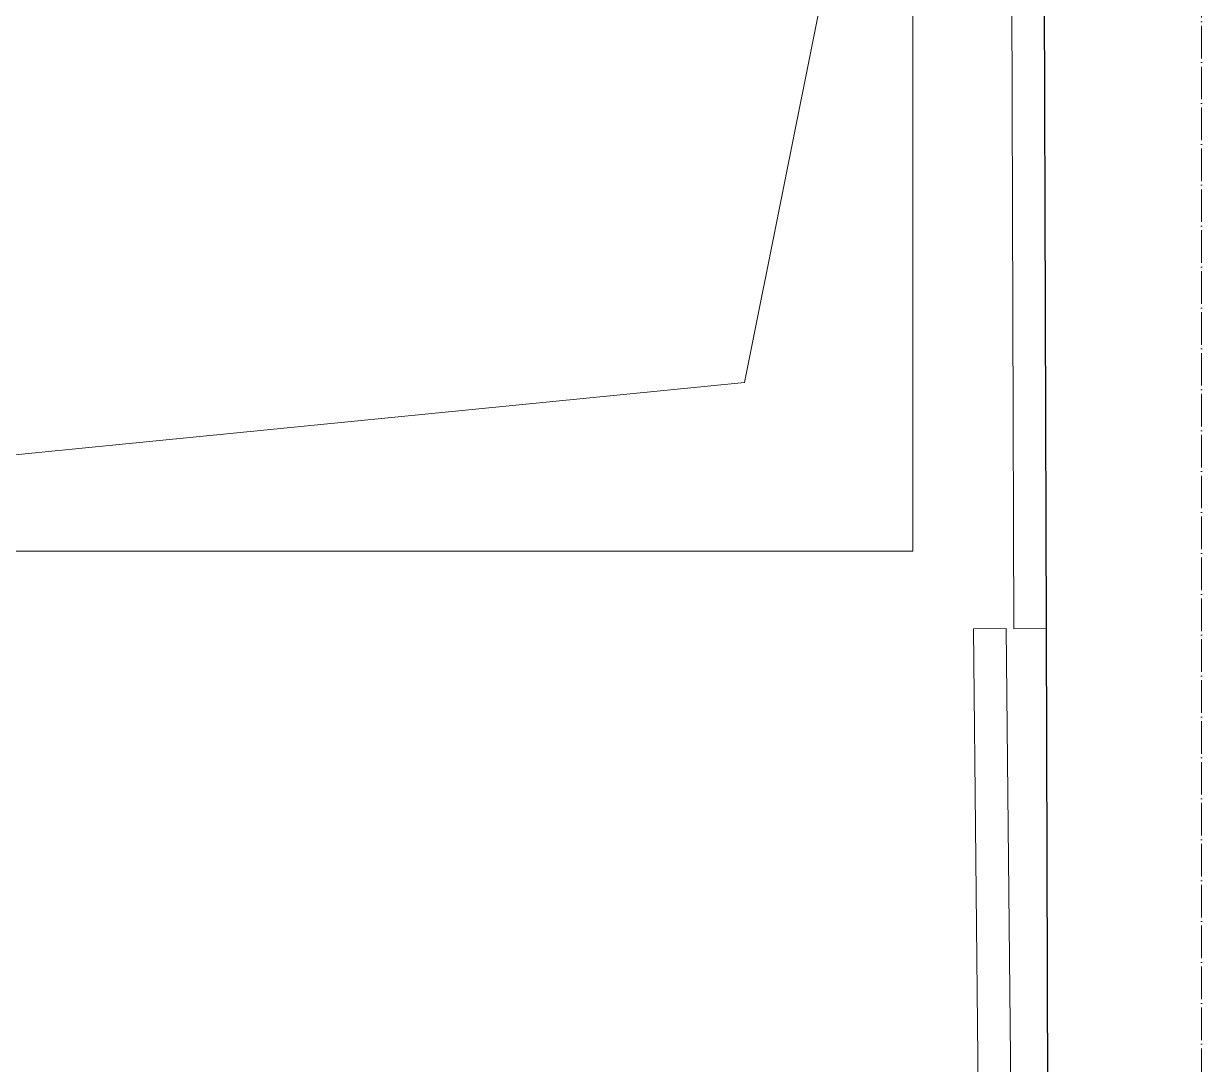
# Model space of a CAD drawing. Header units: millimetres. Extents: x -13069 to 207500, y -71366 to 56785.
# Drawn here: x 48127 to 48850, y 8592 to 9231 of the extents above; entities that cross this region are included whole.
import ezdxf

# ---------------------------------------------------------------- set-up
doc = ezdxf.new("R2010")
doc.units = ezdxf.units.MM
doc.linetypes.add('ADSK_Линия сетки', pattern=[25, 20, -2.5, 0, -2.5])
for name, color, linetype, lineweight in [('Обобщенные модели', 7, 'Continuous', 18), ('Оси', 7, 'Continuous', 9), ('Стены несущие', 7, 'Continuous', 30), ('Стены отделка', 7, 'Continuous', 30)]:
    doc.layers.add(name, color=color, linetype=linetype, lineweight=lineweight)

# ---------------------------------------------------------------- blocks, each defined once
blk = doc.blocks.new('GM_Отверстие прямоугольное _в плите_ - Отверстие-7241419-План потолков 1-го этажа')
at = {"layer": 'Обобщенные модели'}
for p, q in [((-310, 575), (-206.67, -471.67)), ((-310, 135), (-310, -575)), ((-206.67, -471.67), (310, -575)), ((-310, -575), (310, -575))]:
    blk.add_line(p, q, dxfattribs=at)

msp = doc.modelspace()

# ---------------------------------------------------------------- linework, layer by layer
at = {"layer": 'Оси', "linetype": 'ADSK_Линия сетки'}
msp.add_line((48849.565, -6603.62), (48849.565, 44222.998), dxfattribs=at)
at = {"layer": 'Стены несущие'}
for p, q in [((48754.403, 8859.429), (48748.194, 10897.576)), ((48759.517, 7180.248), (48754.403, 8859.429))]:
    msp.add_line(p, q, dxfattribs=at)
at = {"layer": 'Стены отделка', "lineweight": 9}
for p, q in [((48748.214, 10897.576), (48754.403, 8859.429)), ((48734.403, 8859.368), (48732.049, 9634.429)), ((48709.656, 8859.223), (48729.655, 8859.429)), ((48725.418, 7325), (48709.656, 8859.223)), ((48729.655, 8859.429), (48745.419, 7325)), ((48754.403, 8859.429), (48734.403, 8859.368))]:
    msp.add_line(p, q, dxfattribs=at)

# ---------------------------------------------------------------- block references
at = {"layer": 'Обобщенные модели', "rotation": 90.00000000000078}
msp.add_blockref('GM_Отверстие прямоугольное _в плите_ - Отверстие-7241419-План потолков 1-го этажа', (48097.5, 9217.057), dxfattribs=at)

doc.saveas('drawing.dxf')
